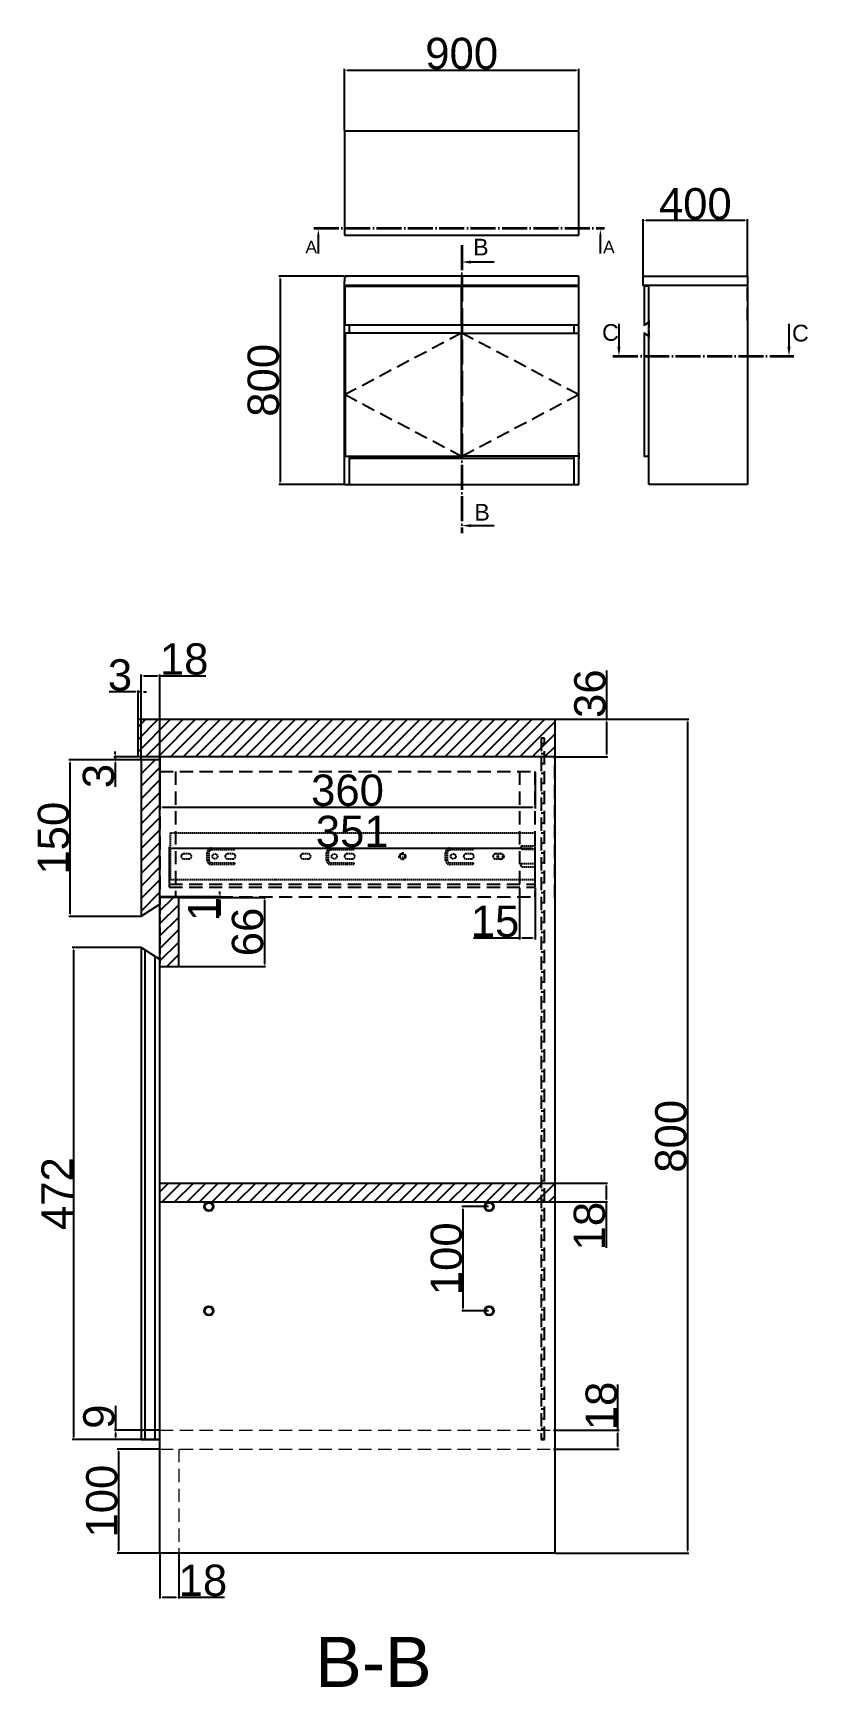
# Model space of a CAD drawing. Header units: millimetres. Extents: x -8279 to 76201, y -81 to 21625.
# Drawn here: x 36218 to 36962, y 10190 to 11777 of the extents above; entities that cross this region are included whole.
import ezdxf

# ---------------------------------------------------------------- set-up
doc = ezdxf.new("R2010")
doc.units = ezdxf.units.MM
for name, pattern in [('ACAD_ISO03W100', [30, 12, -18]), ('ACAD_ISO04W100', [30, 24, -3, 0, -3]), ('DASHDOT', [25.4, 12.7, -6.35, 0, -6.35]), ('DASHED', [19.05, 12.7, -6.35]), ('DASHED2', [9.525, 6.35, -3.175])]:
    doc.linetypes.add(name, pattern=pattern)
doc.layers.add('中心線', color=2, linetype='ACAD_ISO04W100', lineweight=35)
doc.layers.add('尺寸線', color=3, linetype='Continuous', lineweight=25)
for name, color, linetype in [('五金配件', 4, 'Continuous'), ('剖面線', 4, 'Continuous'), ('虛線', 7, 'Continuous')]:
    doc.layers.add(name, color=color, linetype=linetype)
doc.styles.get("Standard").update_dxf_attribs({"font": 'Arial.ttf'})
doc.dimstyles.new('ISO-25', dxfattribs={"dimtxt": 30, "dimasz": 2.5, "dimexe": 1.25, "dimexo": 0.625, "dimtad": 1, "dimtxsty": 'Standard', "dimcen": 2.5, "dimadec": 0, "dimazin": 0, "dimtfac": 1, "dimtmove": 0, "dimatfit": 3, "dimfxl": 1, "dimarcsym": 0})

# ---------------------------------------------------------------- blocks, each defined once
blk = doc.blocks.new('*D154')
at = {"color": 0, "lineweight": -2, "transparency": 16777216}
for p, q in [((36340.2, 10317.8), (36340.2, 10275.1)), ((36358.2, 10317.8), (36358.2, 10275.1)), ((36342.7, 10276.3), (36355.7, 10276.3)), ((36358.2, 10276.3), (36402.1, 10276.3))]:
    blk.add_line(p, q, dxfattribs=at)
at = {"color": 0, "transparency": 16777216}
for points in [[(36342.7, 10276.7), (36342.7, 10275.9), (36340.2, 10276.3)], [(36355.7, 10276.7), (36355.7, 10275.9), (36358.2, 10276.3)]]:
    blk.add_solid(points, dxfattribs=at)
at = {"layer": 'Defpoints', "color": 0, "transparency": 16777216}
for p in [(36340.2, 10318.4), (36358.2, 10318.4), (36358.2, 10276.3)]:
    blk.add_point(p, dxfattribs=at)
at = {"color": 0, "transparency": 16777216, "insert": (36381.4, 10292.3), "char_height": 30, "attachment_point": 5}
blk.add_mtext('18', dxfattribs=at)
blk = doc.blocks.new('*D165')
at = {"color": 0, "lineweight": -2, "transparency": 16777216}
for p, q in [((36322.2, 11080), (36322.2, 11161.4)), ((36324.7, 11160.1), (36337.7, 11160.1)), ((36340.2, 11080), (36340.2, 11161.4)), ((36340.2, 11160.1), (36384.1, 11160.1))]:
    blk.add_line(p, q, dxfattribs=at)
at = {"color": 0, "transparency": 16777216}
for points in [[(36324.7, 11160.5), (36324.7, 11159.7), (36322.2, 11160.1)], [(36337.7, 11160.5), (36337.7, 11159.7), (36340.2, 11160.1)]]:
    blk.add_solid(points, dxfattribs=at)
at = {"layer": 'Defpoints', "color": 0, "transparency": 16777216}
for p in [(36340.2, 11160.1), (36322.2, 11079.4), (36340.2, 11079.4)]:
    blk.add_point(p, dxfattribs=at)
at = {"color": 0, "transparency": 16777216, "insert": (36363.4, 11176.1), "char_height": 30, "attachment_point": 5}
blk.add_mtext('18', dxfattribs=at)
blk = doc.blocks.new('*D166')
at = {"color": 0, "lineweight": -2, "transparency": 16777216}
for p, q in [((36316.7, 11144.8), (36291.4, 11144.8)), ((36319.2, 11083), (36319.2, 11146.1)), ((36322.2, 11144.8), (36319.2, 11144.8)), ((36322.2, 11083), (36322.2, 11146.1)), ((36324.7, 11144.8), (36327.2, 11144.8))]:
    blk.add_line(p, q, dxfattribs=at)
at = {"color": 0, "transparency": 16777216}
for points in [[(36316.7, 11145.2), (36316.7, 11144.4), (36319.2, 11144.8)], [(36324.7, 11145.2), (36324.7, 11144.4), (36322.2, 11144.8)]]:
    blk.add_solid(points, dxfattribs=at)
at = {"layer": 'Defpoints', "color": 0, "transparency": 16777216}
for p in [(36322.2, 11144.8), (36319.2, 11082.4), (36322.2, 11082.4)]:
    blk.add_point(p, dxfattribs=at)
at = {"color": 0, "transparency": 16777216, "insert": (36301.8, 11160.8), "char_height": 30, "attachment_point": 5}
blk.add_mtext('3', dxfattribs=at)
blk = doc.blocks.new('*D167')
at = {"color": 0, "lineweight": -2, "transparency": 16777216}
for p, q in [((36719.8, 11118.4), (36847.9, 11118.4)), ((36846.6, 11115.9), (36846.6, 10320.9)), ((36719.8, 10318.4), (36847.9, 10318.4))]:
    blk.add_line(p, q, dxfattribs=at)
at = {"color": 0, "transparency": 16777216}
for points in [[(36846.2, 11115.9), (36847, 11115.9), (36846.6, 11118.4)], [(36846.2, 10320.9), (36847, 10320.9), (36846.6, 10318.4)]]:
    blk.add_solid(points, dxfattribs=at)
at = {"layer": 'Defpoints', "color": 0, "transparency": 16777216}
for p in [(36719.2, 11118.4), (36719.2, 10318.4), (36846.6, 10318.4)]:
    blk.add_point(p, dxfattribs=at)
at = {"color": 0, "transparency": 16777216, "insert": (36830.7, 10718.4), "char_height": 30, "attachment_point": 5, "rotation": 90}
blk.add_mtext('800', dxfattribs=at)
blk = doc.blocks.new('*D168')
at = {"color": 0, "lineweight": -2, "transparency": 16777216}
for p, q in [((36769, 11118.4), (36769, 11165.1)), ((36719.8, 11118.4), (36770.2, 11118.4)), ((36769, 11084.9), (36769, 11115.9)), ((36719.8, 11082.4), (36770.2, 11082.4))]:
    blk.add_line(p, q, dxfattribs=at)
at = {"color": 0, "transparency": 16777216}
for points in [[(36768.6, 11115.9), (36769.4, 11115.9), (36769, 11118.4)], [(36768.6, 11084.9), (36769.4, 11084.9), (36769, 11082.4)]]:
    blk.add_solid(points, dxfattribs=at)
at = {"layer": 'Defpoints', "color": 0, "transparency": 16777216}
for p in [(36719.2, 11118.4), (36769, 11118.4), (36719.2, 11082.4)]:
    blk.add_point(p, dxfattribs=at)
at = {"color": 0, "transparency": 16777216, "insert": (36753, 11143), "char_height": 30, "attachment_point": 5, "rotation": 90}
blk.add_mtext('36', dxfattribs=at)
blk = doc.blocks.new('*D169')
at = {"color": 0, "lineweight": -2, "transparency": 16777216}
for p, q in [((36719.8, 10673.4), (36769.7, 10673.4)), ((36768.5, 10670.9), (36768.5, 10657.9)), ((36719.8, 10655.4), (36769.7, 10655.4)), ((36768.5, 10655.4), (36768.5, 10611.5))]:
    blk.add_line(p, q, dxfattribs=at)
at = {"color": 0, "transparency": 16777216}
for points in [[(36768, 10670.9), (36768.9, 10670.9), (36768.5, 10673.4)], [(36768, 10657.9), (36768.9, 10657.9), (36768.5, 10655.4)]]:
    blk.add_solid(points, dxfattribs=at)
at = {"layer": 'Defpoints', "color": 0, "transparency": 16777216}
for p in [(36719.2, 10673.4), (36719.2, 10655.4), (36768.5, 10655.4)]:
    blk.add_point(p, dxfattribs=at)
at = {"color": 0, "transparency": 16777216, "insert": (36752.5, 10632.2), "char_height": 30, "attachment_point": 5, "rotation": 90}
blk.add_mtext('18', dxfattribs=at)
blk = doc.blocks.new('*D170')
at = {"color": 0, "lineweight": -2, "transparency": 16777216}
for p, q in [((36779.8, 10436.4), (36779.8, 10480.4)), ((36717.8, 10436.4), (36781.1, 10436.4)), ((36779.8, 10420.9), (36779.8, 10433.9)), ((36717.8, 10418.4), (36781.1, 10418.4))]:
    blk.add_line(p, q, dxfattribs=at)
at = {"color": 0, "transparency": 16777216}
for points in [[(36779.4, 10433.9), (36780.2, 10433.9), (36779.8, 10436.4)], [(36779.4, 10420.9), (36780.2, 10420.9), (36779.8, 10418.4)]]:
    blk.add_solid(points, dxfattribs=at)
at = {"layer": 'Defpoints', "color": 0, "transparency": 16777216}
for p in [(36717.2, 10436.4), (36779.8, 10436.4), (36717.2, 10418.4)]:
    blk.add_point(p, dxfattribs=at)
at = {"color": 0, "transparency": 16777216, "insert": (36763.9, 10459.7), "char_height": 30, "attachment_point": 5, "rotation": 90}
blk.add_mtext('18', dxfattribs=at)
blk = doc.blocks.new('*D171')
at = {"color": 0, "lineweight": -2, "transparency": 16777216}
for p, q in [((36655.5, 10650.9), (36629.9, 10650.9)), ((36631.1, 10553.4), (36631.1, 10648.4)), ((36655.5, 10550.9), (36629.9, 10550.9))]:
    blk.add_line(p, q, dxfattribs=at)
at = {"color": 0, "transparency": 16777216}
for points in [[(36630.7, 10648.4), (36631.5, 10648.4), (36631.1, 10650.9)], [(36630.7, 10553.4), (36631.5, 10553.4), (36631.1, 10550.9)]]:
    blk.add_solid(points, dxfattribs=at)
at = {"layer": 'Defpoints', "color": 0, "transparency": 16777216}
for p in [(36631.1, 10650.9), (36656.2, 10650.9), (36656.2, 10550.9)]:
    blk.add_point(p, dxfattribs=at)
at = {"color": 0, "transparency": 16777216, "insert": (36615.2, 10600.9), "char_height": 30, "attachment_point": 5, "rotation": 90}
blk.add_mtext('100', dxfattribs=at)
blk = doc.blocks.new('*D172')
at = {"color": 0, "lineweight": -2, "transparency": 16777216}
for p, q in [((36358.8, 10947.4), (36441.6, 10947.4)), ((36440.4, 10944.9), (36440.4, 10883.9)), ((36358.8, 10881.4), (36441.6, 10881.4))]:
    blk.add_line(p, q, dxfattribs=at)
at = {"color": 0, "transparency": 16777216}
for points in [[(36439.9, 10944.9), (36440.8, 10944.9), (36440.4, 10947.4)], [(36439.9, 10883.9), (36440.8, 10883.9), (36440.4, 10881.4)]]:
    blk.add_solid(points, dxfattribs=at)
at = {"layer": 'Defpoints', "color": 0, "transparency": 16777216}
for p in [(36358.2, 10947.4), (36358.2, 10881.4), (36440.4, 10881.4)]:
    blk.add_point(p, dxfattribs=at)
at = {"color": 0, "transparency": 16777216, "insert": (36424.4, 10914.4), "char_height": 30, "attachment_point": 5, "rotation": 90}
blk.add_mtext('66', dxfattribs=at)
blk = doc.blocks.new('*D173')
at = {"color": 0, "lineweight": -2, "transparency": 16777216}
for p, q in [((36340.8, 10948.3), (36399, 10948.3)), ((36358.8, 10947.4), (36399, 10947.4)), ((36397.8, 10950.8), (36397.8, 10953.3)), ((36397.8, 10948.3), (36397.8, 10947.4)), ((36397.8, 10944.9), (36397.8, 10930.1))]:
    blk.add_line(p, q, dxfattribs=at)
at = {"color": 0, "transparency": 16777216}
for points in [[(36397.4, 10950.8), (36398.2, 10950.8), (36397.8, 10948.3)], [(36397.4, 10944.9), (36398.2, 10944.9), (36397.8, 10947.4)]]:
    blk.add_solid(points, dxfattribs=at)
at = {"layer": 'Defpoints', "color": 0, "transparency": 16777216}
for p in [(36340.2, 10948.3), (36358.2, 10947.4), (36397.8, 10947.4)]:
    blk.add_point(p, dxfattribs=at)
at = {"color": 0, "transparency": 16777216, "insert": (36382.1, 10936.3), "char_height": 30, "attachment_point": 5, "rotation": 90}
blk.add_mtext('1', dxfattribs=at)
blk = doc.blocks.new('*D85')
at = {"color": 0, "lineweight": -2, "transparency": 16777216}
for p, q in [((36340.2, 11067.6), (36340.2, 11033)), ((36700.2, 11067.6), (36700.2, 11033)), ((36342.7, 11034.2), (36697.7, 11034.2))]:
    blk.add_line(p, q, dxfattribs=at)
at = {"color": 0, "transparency": 16777216}
for points in [[(36342.7, 11034.7), (36342.7, 11033.8), (36340.2, 11034.2)], [(36697.7, 11034.7), (36697.7, 11033.8), (36700.2, 11034.2)]]:
    blk.add_solid(points, dxfattribs=at)
at = {"layer": 'Defpoints', "color": 0, "transparency": 16777216}
for p in [(36340.2, 11068.3), (36700.2, 11068.3), (36700.2, 11034.2)]:
    blk.add_point(p, dxfattribs=at)
at = {"color": 0, "transparency": 16777216, "insert": (36520.2, 11050.2), "char_height": 30, "attachment_point": 5}
blk.add_mtext('360', dxfattribs=at)
blk = doc.blocks.new('*D86')
at = {"color": 0, "lineweight": -2, "transparency": 16777216}
for p, q in [((36685.2, 10956.6), (36685.2, 10907.3)), ((36700.2, 10956.6), (36700.2, 10907.3)), ((36685.2, 10908.6), (36641, 10908.6)), ((36697.7, 10908.6), (36687.7, 10908.6))]:
    blk.add_line(p, q, dxfattribs=at)
at = {"color": 0, "transparency": 16777216}
for points in [[(36687.7, 10909), (36687.7, 10908.1), (36685.2, 10908.6)], [(36697.7, 10909), (36697.7, 10908.1), (36700.2, 10908.6)]]:
    blk.add_solid(points, dxfattribs=at)
at = {"layer": 'Defpoints', "color": 0, "transparency": 16777216}
for p in [(36685.2, 10957.3), (36700.2, 10957.3), (36685.2, 10908.6)]:
    blk.add_point(p, dxfattribs=at)
at = {"color": 0, "transparency": 16777216, "insert": (36661.8, 10924.5), "char_height": 30, "attachment_point": 5}
blk.add_mtext('15', dxfattribs=at)
blk = doc.blocks.new('*D87')
at = {"color": 0, "lineweight": -2, "transparency": 16777216}
for p, q in [((36321.5, 10899.4), (36255.8, 10899.4)), ((36257.1, 10896.9), (36257.1, 10429.9)), ((36321.5, 10427.4), (36255.8, 10427.4))]:
    blk.add_line(p, q, dxfattribs=at)
at = {"color": 0, "transparency": 16777216}
for points in [[(36256.7, 10896.9), (36257.5, 10896.9), (36257.1, 10899.4)], [(36256.7, 10429.9), (36257.5, 10429.9), (36257.1, 10427.4)]]:
    blk.add_solid(points, dxfattribs=at)
at = {"layer": 'Defpoints', "color": 0, "transparency": 16777216}
for p in [(36322.2, 10899.4), (36257.1, 10427.4), (36322.2, 10427.4)]:
    blk.add_point(p, dxfattribs=at)
at = {"color": 0, "transparency": 16777216, "insert": (36241.4, 10663.4), "char_height": 30, "attachment_point": 5, "rotation": 90}
blk.add_mtext('472', dxfattribs=at)
blk = doc.blocks.new('*D88')
at = {"color": 0, "lineweight": -2, "transparency": 16777216}
for p, q in [((36321.5, 11079.4), (36252.7, 11079.4)), ((36254, 10931.9), (36254, 11076.9)), ((36321.5, 10929.4), (36252.7, 10929.4))]:
    blk.add_line(p, q, dxfattribs=at)
at = {"color": 0, "transparency": 16777216}
for points in [[(36253.6, 11076.9), (36254.4, 11076.9), (36254, 11079.4)], [(36253.6, 10931.9), (36254.4, 10931.9), (36254, 10929.4)]]:
    blk.add_solid(points, dxfattribs=at)
at = {"layer": 'Defpoints', "color": 0, "transparency": 16777216}
for p in [(36254, 11079.4), (36322.2, 11079.4), (36322.2, 10929.4)]:
    blk.add_point(p, dxfattribs=at)
at = {"color": 0, "transparency": 16777216, "insert": (36238.1, 11004.4), "char_height": 30, "attachment_point": 5, "rotation": 90}
blk.add_mtext('150', dxfattribs=at)
blk = doc.blocks.new('*D63')
at = {"color": 0, "lineweight": -2, "transparency": 16777216}
for p, q in [((36321.5, 11082.4), (36296, 11082.4)), ((36321.5, 11079.4), (36296, 11079.4)), ((36297.3, 11084.9), (36297.3, 11087.4)), ((36297.3, 11082.4), (36297.3, 11079.4)), ((36297.3, 11076.9), (36297.3, 11053.5))]:
    blk.add_line(p, q, dxfattribs=at)
at = {"color": 0, "transparency": 16777216}
for points in [[(36296.9, 11084.9), (36297.7, 11084.9), (36297.3, 11082.4)], [(36296.9, 11076.9), (36297.7, 11076.9), (36297.3, 11079.4)]]:
    blk.add_solid(points, dxfattribs=at)
at = {"layer": 'Defpoints', "color": 0, "transparency": 16777216}
for p in [(36297.3, 11079.4), (36322.2, 11082.4), (36322.2, 11079.4)]:
    blk.add_point(p, dxfattribs=at)
at = {"color": 0, "transparency": 16777216, "insert": (36281.3, 11064), "char_height": 30, "attachment_point": 5, "rotation": 90}
blk.add_mtext('3', dxfattribs=at)
blk = doc.blocks.new('*D89')
at = {"color": 0, "lineweight": -2, "transparency": 16777216}
for p, q in [((36297.7, 10436.4), (36297.7, 10459.9)), ((36339.5, 10436.4), (36296.4, 10436.4)), ((36339.5, 10427.4), (36296.4, 10427.4)), ((36297.7, 10429.9), (36297.7, 10433.9))]:
    blk.add_line(p, q, dxfattribs=at)
at = {"color": 0, "transparency": 16777216}
for points in [[(36297.2, 10433.9), (36298.1, 10433.9), (36297.7, 10436.4)], [(36297.2, 10429.9), (36298.1, 10429.9), (36297.7, 10427.4)]]:
    blk.add_solid(points, dxfattribs=at)
at = {"layer": 'Defpoints', "color": 0, "transparency": 16777216}
for p in [(36297.7, 10436.4), (36340.2, 10436.4), (36340.2, 10427.4)]:
    blk.add_point(p, dxfattribs=at)
at = {"color": 0, "transparency": 16777216, "insert": (36281.7, 10449.4), "char_height": 30, "attachment_point": 5, "rotation": 90}
blk.add_mtext('9', dxfattribs=at)
blk = doc.blocks.new('*D90')
at = {"color": 0, "lineweight": -2, "transparency": 16777216}
for p, q in [((36339.5, 10418.4), (36299.2, 10418.4)), ((36300.5, 10415.9), (36300.5, 10320.9)), ((36339.5, 10318.4), (36299.2, 10318.4))]:
    blk.add_line(p, q, dxfattribs=at)
at = {"color": 0, "transparency": 16777216}
for points in [[(36300, 10415.9), (36300.9, 10415.9), (36300.5, 10418.4)], [(36300, 10320.9), (36300.9, 10320.9), (36300.5, 10318.4)]]:
    blk.add_solid(points, dxfattribs=at)
at = {"layer": 'Defpoints', "color": 0, "transparency": 16777216}
for p in [(36340.2, 10418.4), (36300.5, 10318.4), (36340.2, 10318.4)]:
    blk.add_point(p, dxfattribs=at)
at = {"color": 0, "transparency": 16777216, "insert": (36284.5, 10368.4), "char_height": 30, "attachment_point": 5, "rotation": 90}
blk.add_mtext('100', dxfattribs=at)
blk = doc.blocks.new('*D139')
at = {"color": 0, "lineweight": -2, "transparency": 16777216}
for p, q in [((36349.2, 10960.9), (36349.2, 10996)), ((36351.7, 10994.7), (36697.7, 10994.7)), ((36700.2, 10960.9), (36700.2, 10996))]:
    blk.add_line(p, q, dxfattribs=at)
at = {"color": 0, "transparency": 16777216}
for points in [[(36351.7, 10995.2), (36351.7, 10994.3), (36349.2, 10994.7)], [(36697.7, 10995.2), (36697.7, 10994.3), (36700.2, 10994.7)]]:
    blk.add_solid(points, dxfattribs=at)
at = {"layer": 'Defpoints', "color": 0, "transparency": 16777216}
for p in [(36700.2, 10994.7), (36349.2, 10960.3), (36700.2, 10960.3)]:
    blk.add_point(p, dxfattribs=at)
at = {"color": 0, "transparency": 16777216, "insert": (36524.7, 11010.7), "char_height": 30, "attachment_point": 5}
blk.add_mtext('351', dxfattribs=at)
blk = doc.blocks.new('*D140')
at = {"color": 0, "lineweight": -2, "transparency": 16777216}
for p, q in [((36517.3, 11683.4), (36517.3, 11742.3)), ((36519.8, 11741.1), (36739.8, 11741.1)), ((36742.3, 11683.4), (36742.3, 11742.3))]:
    blk.add_line(p, q, dxfattribs=at)
at = {"color": 0, "transparency": 16777216}
for points in [[(36519.8, 11741.5), (36519.8, 11740.7), (36517.3, 11741.1)], [(36739.8, 11741.5), (36739.8, 11740.7), (36742.3, 11741.1)]]:
    blk.add_solid(points, dxfattribs=at)
at = {"layer": 'Defpoints', "color": 0, "transparency": 16777216}
for p in [(36742.3, 11741.1), (36517.3, 11682.8), (36742.3, 11682.8)]:
    blk.add_point(p, dxfattribs=at)
at = {"color": 0, "transparency": 16777216, "insert": (36629.8, 11757), "char_height": 30, "attachment_point": 5}
blk.add_mtext('900', dxfattribs=at)
blk = doc.blocks.new('*D141')
at = {"color": 0, "lineweight": -2, "transparency": 16777216}
for p, q in [((36516.7, 11543.6), (36454.2, 11543.6)), ((36455.4, 11541.1), (36455.4, 11346.1)), ((36516.7, 11343.6), (36454.2, 11343.6))]:
    blk.add_line(p, q, dxfattribs=at)
at = {"color": 0, "transparency": 16777216}
for points in [[(36455, 11541.1), (36455.8, 11541.1), (36455.4, 11543.6)], [(36455, 11346.1), (36455.8, 11346.1), (36455.4, 11343.6)]]:
    blk.add_solid(points, dxfattribs=at)
at = {"layer": 'Defpoints', "color": 0, "transparency": 16777216}
for p in [(36517.3, 11543.6), (36455.4, 11343.6), (36517.3, 11343.6)]:
    blk.add_point(p, dxfattribs=at)
at = {"color": 0, "transparency": 16777216, "insert": (36439.5, 11443.6), "char_height": 30, "attachment_point": 5, "rotation": 90}
blk.add_mtext('800', dxfattribs=at)
blk = doc.blocks.new('*D142')
at = {"color": 0, "lineweight": -2, "transparency": 16777216}
for p, q in [((36804, 11544.3), (36804, 11598.1)), ((36904, 11544.3), (36904, 11598.1)), ((36901.5, 11596.8), (36806.5, 11596.8))]:
    blk.add_line(p, q, dxfattribs=at)
at = {"color": 0, "transparency": 16777216}
for points in [[(36806.5, 11597.2), (36806.5, 11596.4), (36804, 11596.8)], [(36901.5, 11597.2), (36901.5, 11596.4), (36904, 11596.8)]]:
    blk.add_solid(points, dxfattribs=at)
at = {"layer": 'Defpoints', "color": 0, "transparency": 16777216}
for p in [(36804, 11596.8), (36804, 11543.6), (36904, 11543.6)]:
    blk.add_point(p, dxfattribs=at)
at = {"color": 0, "transparency": 16777216, "insert": (36854, 11612.8), "char_height": 30, "attachment_point": 5}
blk.add_mtext('400', dxfattribs=at)

msp = doc.modelspace()

# ---------------------------------------------------------------- hatches: boundary and pattern name
at = {"layer": '剖面線'}
h = msp.add_hatch(dxfattribs=at)
h.set_pattern_fill('ANSI31', color=256, scale=67.708169)
h.set_pattern_definition([(45, (34296.235, 6813.9935), (-5.984613, 5.984613), [])])
h.paths.add_polyline_path([(36719.151, 11118.422), (36319.151, 11118.422), (36319.151, 11082.422), (36719.151, 11082.422)])
h = msp.add_hatch(dxfattribs=at)
h.set_pattern_fill('ANSI31', color=256, scale=3, angle=135)
h.set_pattern_definition([(180, (35537.257, 665.344), (-2e-15, -9.525), [])])
h.paths.add_polyline_path([(36709.151, 11100.422), (36706.151, 11100.422), (36706.151, 10427.422), (36709.151, 10427.422)])
h = msp.add_hatch(dxfattribs=at)
h.set_pattern_fill('ANSI31', color=256, scale=67.708169)
h.set_pattern_definition([(45, (34298.275, 6660.399), (-5.984613, 5.984613), [])])
h.paths.add_polyline_path([(36340.151, 11079.422), (36322.151, 11079.422), (36322.151, 10929.422), (36340.151, 10940.969)])
h = msp.add_hatch(dxfattribs=at)
h.set_pattern_fill('ANSI31', color=256, scale=67.708169)
h.set_pattern_definition([(45, (34316.275, 6612.5954), (-5.984613, 5.984613), [])])
h.paths.add_polyline_path([(36358.151, 10947.422), (36340.151, 10947.422), (36340.151, 10881.422), (36358.151, 10881.422)])
h = msp.add_hatch(dxfattribs=at)
h.set_pattern_fill('ANSI31', color=256, scale=3, angle=45)
h.set_pattern_definition([(90, (35125.975, 877.22), (-9.525, 2e-15), [])])
h.paths.add_polyline_path([(36340.151, 10427.422), (36322.151, 10427.422), (36322.151, 10899.454), (36340.151, 10887.907)])
h = msp.add_hatch(dxfattribs=at)
h.set_pattern_fill('ANSI31', color=256, scale=67.708169)
h.set_pattern_definition([(45, (34276.176, 6386.9935), (-5.984613, 5.984613), [])])
h.paths.add_polyline_path([(36719.151, 10673.422), (36340.151, 10673.422), (36340.151, 10655.422), (36719.151, 10655.422)])

# ---------------------------------------------------------------- linework, layer by layer
for p, q in [((36742.325, 11682.773), (36517.325, 11682.773)), ((36517.325, 11682.773), (36517.325, 11582.773)), ((36742.325, 11582.773), (36742.325, 11682.773)), ((36517.325, 11582.773), (36742.325, 11582.773)), ((36742.325, 11543.635), (36517.325, 11543.635)), ((36517.325, 11543.635), (36517.325, 11538.635)), ((36517.325, 11343.635), (36517.325, 11538.635)), ((36742.325, 11534.635), (36517.325, 11534.635)), ((36522.325, 11534.635), (36517.325, 11534.635)), ((36521.825, 11534.635), (36521.825, 11533.885)), ((36742.325, 11534.635), (36737.325, 11534.635)), ((36737.825, 11533.885), (36737.825, 11534.635)), ((36742.325, 11538.635), (36742.325, 11543.635)), ((36742.325, 11343.635), (36742.325, 11538.635)), ((36809.297, 11343.635), (36809.297, 11534.635)), ((36904.047, 11538.635), (36904.047, 11343.635)), ((36521.825, 11496.385), (36521.825, 11488.885)), ((36737.825, 11488.885), (36737.825, 11496.385)), ((36521.825, 11370.885), (36521.825, 11343.635)), ((36737.825, 11343.635), (36737.825, 11370.885)), ((36517.325, 11343.635), (36521.825, 11343.635)), ((36737.825, 11343.635), (36742.325, 11343.635)), ((36904.047, 11343.635), (36809.297, 11343.635)), ((36719.151, 11098.422), (36719.151, 10318.422)), ((36340.151, 10318.422), (36340.151, 11082.422)), ((36340.151, 10673.422), (36719.151, 10673.422)), ((36340.151, 10655.422), (36719.151, 10655.422)), ((36719.151, 10318.422), (36340.151, 10318.422))]:
    msp.add_line(p, q)
at = {"linetype": 'DASHED'}
for p, q in [((36517.325, 11543.635), (36519.825, 11543.635)), ((36517.325, 11543.635), (36517.325, 11541.135)), ((36742.325, 11543.635), (36739.825, 11543.635)), ((36904.047, 11534.635), (36809.297, 11534.635)), ((36904.047, 11500.843), (36904.047, 11534.635)), ((36629.575, 11488.885), (36517.825, 11429.885)), ((36741.825, 11429.885), (36630.075, 11488.885)), ((36517.825, 11429.885), (36629.575, 11370.885)), ((36630.075, 11370.885), (36741.825, 11429.885)), ((36632.075, 11368.635), (36627.575, 11368.635)), ((36629.575, 11373.135), (36630.075, 11373.135)), ((36340.151, 11082.422), (36340.151, 10947.257)), ((36719.151, 10947.257), (36719.151, 11082.422))]:
    msp.add_line(p, q, dxfattribs=at)
at = {"linetype": 'DASHED2'}
for p, q in [((36809.297, 11500.843), (36809.297, 11484.434)), ((36340.151, 10947.257), (36340.151, 10881.618))]:
    msp.add_line(p, q, dxfattribs=at)
at = {"color": 1, "linetype": 'DASHED'}
for p, q in [((36340.151, 10948.257), (36340.151, 11068.257)), ((36340.151, 11068.257), (36700.151, 11068.257)), ((36355.151, 11068.257), (36355.151, 10948.257)), ((36685.151, 11068.257), (36685.151, 10948.257)), ((36700.151, 11068.257), (36700.151, 10948.257)), ((36340.151, 10948.257), (36700.151, 10948.257)), ((36349.151, 10960.257), (36700.151, 10960.257)), ((36349.151, 10960.257), (36349.151, 10957.257)), ((36349.151, 10957.257), (36700.151, 10957.257)), ((36355.151, 10947.381), (36355.151, 10947.257)), ((36700.151, 10960.257), (36700.151, 10957.257))]:
    msp.add_line(p, q, dxfattribs=at)
at = {"color": 252, "linetype": 'DASHDOT', "ltscale": 0.2}
for p, q in [((36568.975, 10986.917), (36576.968, 10986.917)), ((36572.972, 10990.914), (36572.972, 10982.921)), ((36663.243, 10986.917), (36671.236, 10986.917))]:
    msp.add_line(p, q, dxfattribs=at)
at = {"linetype": 'DASHED', "lineweight": 5}
for p, q in [((36340.151, 10436.422), (36717.151, 10436.422)), ((36340.151, 10418.422), (36717.151, 10418.422))]:
    msp.add_line(p, q, dxfattribs=at)
for points in [[(36904.047, 11534.635), (36804.047, 11534.635), (36804.047, 11543.635), (36904.047, 11543.635)], [(36629.7, 11496.385), (36629.575, 11533.885)], [(36630.075, 11533.885), (36741.825, 11533.885), (36741.825, 11496.385), (36630.075, 11496.385)], [(36629.575, 11370.885), (36629.575, 11488.885), (36517.825, 11488.885), (36517.825, 11370.885)], [(36630.075, 11370.885), (36630.075, 11488.885), (36741.825, 11488.885), (36741.825, 11370.885)], [(36719.151, 11082.422), (36319.151, 11082.422), (36319.151, 11118.422), (36719.151, 11118.422)]]:
    msp.add_lwpolyline(points, close=True)
for points in [[(36629.7, 11496.385), (36517.825, 11496.385), (36517.825, 11533.885), (36629.575, 11533.885)], [(36809.297, 11533.885), (36804.797, 11533.885), (36804.797, 11496.385), (36809.297, 11499.271)], [(36809.297, 11485.998), (36804.797, 11488.885), (36804.797, 11370.885), (36809.297, 11370.885)], [(36517.325, 11368.635), (36517.325, 11373.635)], [(36627.575, 11368.635), (36521.825, 11368.635), (36521.825, 11343.635), (36737.825, 11343.635), (36737.825, 11368.635), (36632.075, 11368.635)], [(36627.575, 11368.635), (36522.325, 11368.635)], [(36737.825, 11368.635), (36632.075, 11368.635)], [(36742.325, 11373.635), (36742.325, 11368.635)], [(36340.151, 11079.422), (36322.151, 11079.422), (36322.151, 10929.422), (36340.151, 10940.969)], [(36340.151, 10881.422), (36358.151, 10881.422), (36358.151, 10947.422), (36340.151, 10947.422)], [(36340.151, 10887.875), (36322.151, 10899.422), (36322.151, 10427.422), (36340.151, 10427.422)]]:
    msp.add_lwpolyline(points)
at = {"color": 5, "linetype": 'DASHED'}
msp.add_lwpolyline([(36706.151, 11100.422), (36706.151, 10427.422), (36709.151, 10427.422), (36709.151, 11100.422)], close=True, dxfattribs=at)
at = {"linetype": 'DASHED', "lineweight": 5}
msp.add_lwpolyline([(36340.151, 10318.422), (36340.151, 10418.422), (36358.151, 10418.422), (36358.151, 10318.422)], close=True, dxfattribs=at)
at = {"color": 1}
for centre, radius in [((36387.151, 10650.922), 4.5), ((36387.151, 10650.922), 3.75), ((36656.151, 10650.922), 4.5), ((36656.151, 10650.922), 3.75), ((36387.151, 10550.922), 4.5), ((36387.151, 10550.922), 3.75), ((36656.151, 10550.922), 4.5), ((36656.151, 10550.922), 3.75)]:
    msp.add_circle(centre, radius, dxfattribs=at)
at = {"layer": '中心線'}
for p, q in [((36487.901, 11589.523), (36767.018, 11589.523)), ((36629.825, 11573.188), (36629.825, 11296.878)), ((36774.962, 11466.765), (36948.737, 11466.765))]:
    msp.add_line(p, q, dxfattribs=at)
at = {"layer": '五金配件', "color": 252, "linetype": 'ACAD_ISO03W100', "ltscale": 0.05}
for centre in [(36572.972, 10986.917), (36667.239, 10986.917)]:
    msp.add_circle(centre, 2.997, dxfattribs=at)
at = {"layer": '尺寸線'}
for p, q in [((36492.211, 11565.273), (36492.211, 11581.773)), ((36762.917, 11565.273), (36762.917, 11581.773)), ((36660.825, 11557.059), (36638.825, 11557.059)), ((36780.708, 11497.765), (36780.708, 11475.765)), ((36943.922, 11497.765), (36943.922, 11475.765)), ((36660.825, 11304.176), (36638.825, 11304.176))]:
    msp.add_line(p, q, dxfattribs=at)
for points in [[(36493.336, 11581.773), (36491.086, 11581.773), (36492.211, 11588.523)], [(36761.792, 11581.773), (36764.042, 11581.773), (36762.917, 11588.523)], [(36638.825, 11555.559), (36638.825, 11558.559), (36629.825, 11557.059)], [(36782.208, 11475.765), (36779.208, 11475.765), (36780.708, 11466.765)], [(36942.422, 11475.765), (36945.422, 11475.765), (36943.922, 11466.765)], [(36638.825, 11302.676), (36638.825, 11305.676), (36629.825, 11304.176)]]:
    msp.add_solid(points, dxfattribs=at)
at = {"layer": '虛線', "color": 252, "linetype": 'DASHED', "ltscale": 0.1}
for p, q in [((36350.151, 10964.438), (36350.151, 11009.397)), ((36350.151, 11009.397), (36700.151, 11009.397)), ((36700.151, 10996.791), (36687.809, 10996.791)), ((36700.151, 11009.397), (36700.151, 10996.791)), ((36687.809, 10993.911), (36700.151, 10993.911)), ((36700.151, 10979.924), (36687.809, 10979.924)), ((36700.151, 10993.911), (36700.151, 10979.924)), ((36700.151, 10964.438), (36350.151, 10964.438)), ((36687.809, 10977.044), (36700.151, 10977.044)), ((36700.151, 10977.044), (36700.151, 10964.438))]:
    msp.add_line(p, q, dxfattribs=at)
for points in [[(36411.851, 10994.734), (36411.851, 10993.088), (36389.636, 10993.088, 0.41421356), (36387.168, 10990.62), (36387.168, 10983.215, 0.41421356), (36389.636, 10980.746), (36411.851, 10980.746), (36411.851, 10979.101), (36389.636, 10979.101, -0.41421356), (36385.522, 10983.215), (36385.522, 10990.62, -0.41421356), (36389.636, 10994.734)], [(36526.367, 10994.734), (36526.367, 10993.088), (36504.152, 10993.088, 0.41421356), (36501.683, 10990.62), (36501.683, 10983.215, 0.41421356), (36504.152, 10980.746), (36526.367, 10980.746), (36526.367, 10979.101), (36504.152, 10979.101, -0.41421356), (36500.038, 10983.215), (36500.038, 10990.62, -0.41421356), (36504.152, 10994.734)], [(36640.675, 10994.734), (36640.675, 10993.088), (36618.46, 10993.088, 0.41421356), (36615.992, 10990.62), (36615.992, 10983.215, 0.41421356), (36618.46, 10980.746), (36640.675, 10980.746), (36640.675, 10979.101), (36618.46, 10979.101, -0.41421356), (36614.346, 10983.215), (36614.346, 10990.62, -0.41421356), (36618.46, 10994.734)], [(36367.931, 10984.449, 1), (36367.931, 10989.386), (36362.994, 10989.386, 1), (36362.994, 10984.449)], [(36410.205, 10984.449, 1), (36410.205, 10989.386), (36405.269, 10989.386, 1), (36405.269, 10984.449)], [(36482.447, 10984.449, 1), (36482.447, 10989.386), (36477.51, 10989.386, 1), (36477.51, 10984.449)], [(36524.721, 10984.449, 1), (36524.721, 10989.386), (36519.785, 10989.386, 1), (36519.785, 10984.449)], [(36639.03, 10984.449, 1), (36639.03, 10989.386), (36634.093, 10989.386, 1), (36634.093, 10984.449)], [(36667.239, 10984.449, 1), (36667.239, 10989.386), (36662.303, 10989.386, 1), (36662.303, 10984.449)]]:
    msp.add_lwpolyline(points, format="xyb", close=True, dxfattribs=at)
for centre in [(36392.927, 10986.917), (36507.443, 10986.917), (36572.972, 10986.917), (36621.751, 10986.917)]:
    msp.add_circle(centre, 2.468, dxfattribs=at)
for centre in [(36687.809, 10995.351), (36687.809, 10978.484)]:
    msp.add_arc(centre, 1.44, 90, 270, dxfattribs=at)

# ---------------------------------------------------------------- texts
at = {"layer": '尺寸線'}
for s, width, gutter_width, insert, char_height, attachment_point in [('A', 13.76611, 1.5, (36479.785, 11565.439), 12, 7), ('B', 18.35482, 2, (36640.76, 11579.425), 16, 1), ('A', 13.76611, 1.5, (36776.682, 11565.439), 12, 9), ('C', 18.35482, 2, (36764.51, 11497.535), 16, 1), ('C', 18.35482, 2, (36946.858, 11496.923), 16, 1), ('B', 18.35482, 2, (36656.814, 11325.042), 16, 3), ('B-B', 27.53223, 3, (36600.98, 10190.185), 48, 9)]:
    msp.add_mtext_dynamic_manual_height_columns(s, width=width, gutter_width=gutter_width, heights=[0], dxfattribs=dict(at, insert=insert, char_height=char_height, attachment_point=attachment_point))

# ---------------------------------------------------------------- dimensions: what is measured, and where the dimension line sits
at = {"color": 3}
for base, p1, p2, text, picture, middle in [((36742.325, 11741.098), (36517.325, 11682.773), (36742.325, 11682.773), '900', '*D140', (36629.825, 11757.04)), ((36804.047, 11596.809), (36904.047, 11543.635), (36804.047, 11543.635), '400', '*D142', (36854.047, 11612.751))]:
    dim = msp.add_linear_dim(base=base, p1=p1, p2=p2, text=text, dimstyle='ISO-25', dxfattribs=at)
    dim.commit()
    dim.dimension.update_dxf_attribs({"geometry": picture, "text_midpoint": middle})
for base, p1, p2, text, picture, middle in [((36455.421, 11343.635), (36517.325, 11543.635), (36517.325, 11343.635), '800', '*D141', (36439.479, 11443.635)), ((36397.779, 10947.422), (36340.151, 10948.257), (36358.151, 10947.422), '1', '*D173', (36382.093, 10936.272))]:
    dim = msp.add_linear_dim(base=base, p1=p1, p2=p2, angle=90, text=text, dimstyle='ISO-25', dxfattribs=at)
    dim.commit()
    dim.dimension.update_dxf_attribs({"geometry": picture, "text_midpoint": middle})
for base, p1, p2, picture, middle in [((36340.151, 11160.12), (36322.151, 11079.422), (36340.151, 11079.422), '*D165', (36363.381, 11176.062)), ((36700.151, 11034.235), (36340.151, 11068.257), (36700.151, 11068.257), '*D85', (36520.151, 11050.187)), ((36700.151, 10994.734), (36349.151, 10960.257), (36700.151, 10960.257), '*D139', (36524.651, 11010.686)), ((36358.151, 10276.316), (36340.151, 10318.422), (36358.151, 10318.422), '*D154', (36381.381, 10292.258))]:
    dim = msp.add_linear_dim(base=base, p1=p1, p2=p2, dimstyle='ISO-25', dxfattribs=at)
    dim.commit()
    dim.dimension.update_dxf_attribs({"geometry": picture, "text_midpoint": middle})
for base, p1, p2, picture, middle in [((36322.151, 11144.811), (36319.151, 11082.422), (36322.151, 11082.422), '*D166', (36301.817, 11144.811)), ((36685.151, 10908.566), (36700.151, 10957.257), (36685.151, 10957.257), '*D86', (36661.838, 10908.566))]:
    dim = msp.add_linear_dim(base=base, p1=p1, p2=p2, dimstyle='ISO-25', dxfattribs=at)
    dim.commit()
    dim.dimension.update_dxf_attribs({"geometry": picture, "text_midpoint": middle, "dimtype": 160})
for base, p1, p2, picture, middle in [((36768.969, 11118.422), (36719.151, 11082.422), (36719.151, 11118.422), '*D168', (36753.017, 11143.013)), ((36253.993, 11079.422), (36322.151, 10929.422), (36322.151, 11079.422), '*D88', (36238.051, 11004.422)), ((36297.275, 11079.422), (36322.151, 11082.422), (36322.151, 11079.422), '*D63', (36281.323, 11063.974)), ((36257.083, 10427.422), (36322.151, 10899.422), (36322.151, 10427.422), '*D87', (36241.396, 10663.422)), ((36768.457, 10655.422), (36719.151, 10673.422), (36719.151, 10655.422), '*D169', (36752.514, 10632.191)), ((36631.116, 10650.922), (36656.151, 10550.922), (36656.151, 10650.922), '*D171', (36615.174, 10600.922)), ((36779.827, 10436.422), (36717.151, 10418.422), (36717.151, 10436.422), '*D170', (36763.885, 10459.653)), ((36297.665, 10436.422), (36340.151, 10427.422), (36340.151, 10436.422), '*D89', (36281.723, 10449.41)), ((36300.459, 10318.422), (36340.151, 10418.422), (36340.151, 10318.422), '*D90', (36284.517, 10368.422))]:
    dim = msp.add_linear_dim(base=base, p1=p1, p2=p2, angle=90, dimstyle='ISO-25', dxfattribs=at)
    dim.commit()
    dim.dimension.update_dxf_attribs({"geometry": picture, "text_midpoint": middle})
for base, p1, p2, picture, middle in [((36846.618, 10318.422), (36719.151, 11118.422), (36719.151, 10318.422), '*D167', (36846.618, 10718.422)), ((36440.352, 10881.422), (36358.151, 10947.422), (36358.151, 10881.422), '*D172', (36440.352, 10914.422))]:
    dim = msp.add_linear_dim(base=base, p1=p1, p2=p2, angle=90, dimstyle='ISO-25', dxfattribs=at)
    dim.commit()
    dim.dimension.update_dxf_attribs({"geometry": picture, "text_midpoint": middle, "dimtype": 160})

doc.saveas('drawing.dxf')
